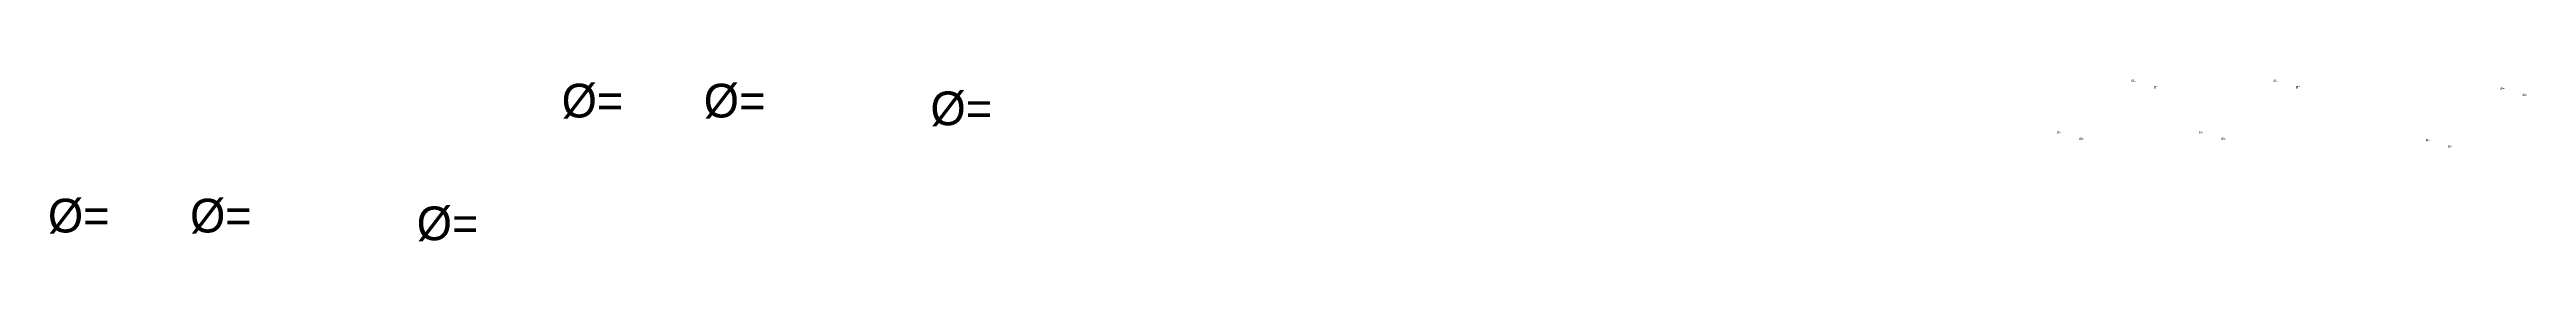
# Model space of a CAD drawing. Extents: x -623 to 82863, y -6032 to 376.
# Drawn here: x -623 to 3038, y 136 to 376 of the extents above; entities that cross this region are included whole.
import ezdxf

# ---------------------------------------------------------------- set-up
doc = ezdxf.new("R2010")
doc.units = 0
doc.layers.get('0').update_dxf_attribs({"color": 8, "linetype": 'CONTINUOUS'})
doc.styles.add('STYLE103', font='cadt_en.shx', dxfattribs={"bigfont": 'cadt_hz.shx'})
doc.styles.add('STYLE104', font='cadt_en.shx', dxfattribs={"bigfont": 'cadt_hz.shx'})
doc.styles.add('STYLE111', font='cadt_en.shx', dxfattribs={"bigfont": 'cadt_hz.shx'})
doc.styles.add('STYLE112', font='cadt_en.shx', dxfattribs={"bigfont": 'cadt_hz.shx'})
doc.styles.add('STYLE117', font='cadt_en.shx', dxfattribs={"bigfont": 'cadt_hz.shx'})
doc.styles.add('STYLE119', font='cadt_en.shx', dxfattribs={"bigfont": 'cadt_hz.shx'})
doc.styles.add('STYLE133', font='cadt_en.shx', dxfattribs={"bigfont": 'cadt_hz.shx'})
doc.styles.add('STYLE134', font='cadt_en.shx', dxfattribs={"bigfont": 'cadt_hz.shx'})
doc.styles.add('STYLE141', font='cadt_en.shx', dxfattribs={"bigfont": 'cadt_hz.shx'})
doc.styles.add('STYLE142', font='cadt_en.shx', dxfattribs={"bigfont": 'cadt_hz.shx'})
doc.styles.add('STYLE147', font='cadt_en.shx', dxfattribs={"bigfont": 'cadt_hz.shx'})
doc.styles.add('STYLE149', font='cadt_en.shx', dxfattribs={"bigfont": 'cadt_hz.shx'})
doc.styles.add('STYLE163', font='cadt_en.shx', dxfattribs={"bigfont": 'cadt_hz.shx'})
doc.styles.add('STYLE164', font='cadt_en.shx', dxfattribs={"bigfont": 'cadt_hz.shx'})
doc.styles.add('STYLE171', font='cadt_en.shx', dxfattribs={"bigfont": 'cadt_hz.shx'})
doc.styles.add('STYLE172', font='cadt_en.shx', dxfattribs={"bigfont": 'cadt_hz.shx'})
doc.styles.add('STYLE177', font='cadt_en.shx', dxfattribs={"bigfont": 'cadt_hz.shx'})
doc.styles.add('STYLE179', font='cadt_en.shx', dxfattribs={"bigfont": 'cadt_hz.shx'})

msp = doc.modelspace()

# ---------------------------------------------------------------- texts
at = {"attachment_point": 7}
for insert, char_height, style in [((134.164, 318.25269), 50, 'STYLE119'), ((344.164, 318.25269), 50, 'STYLE149'), ((2453.93972, 372.82226), 3.333333, 'STYLE104'), ((2486.75023, 363.23606), 3.333333, 'STYLE112'), ((2663.93972, 372.82226), 3.333333, 'STYLE134'), ((2696.75023, 363.23606), 3.333333, 'STYLE142'), ((679.16539, 306.78224), 50, 'STYLE179'), ((2998.94111, 361.3518), 3.333333, 'STYLE164'), ((3031.75162, 351.7656), 3.333333, 'STYLE172'), ((2343.77199, 296.34544), 3.333333, 'STYLE103'), ((2553.77199, 296.34544), 3.333333, 'STYLE133'), ((2376.58249, 286.75923), 3.333333, 'STYLE111'), ((2586.58249, 286.75923), 3.333333, 'STYLE141'), ((2888.77338, 284.87498), 3.333333, 'STYLE163'), ((2921.58389, 275.28877), 3.333333, 'STYLE171'), ((-624.97234, 147.79026), 50, 'STYLE117'), ((-414.97234, 147.79026), 50, 'STYLE147'), ((-79.97094, 136.3198), 50, 'STYLE177')]:
    msp.add_mtext('%%c=', dxfattribs=dict(at, insert=insert, char_height=char_height, style=style))

doc.saveas('drawing.dxf')
